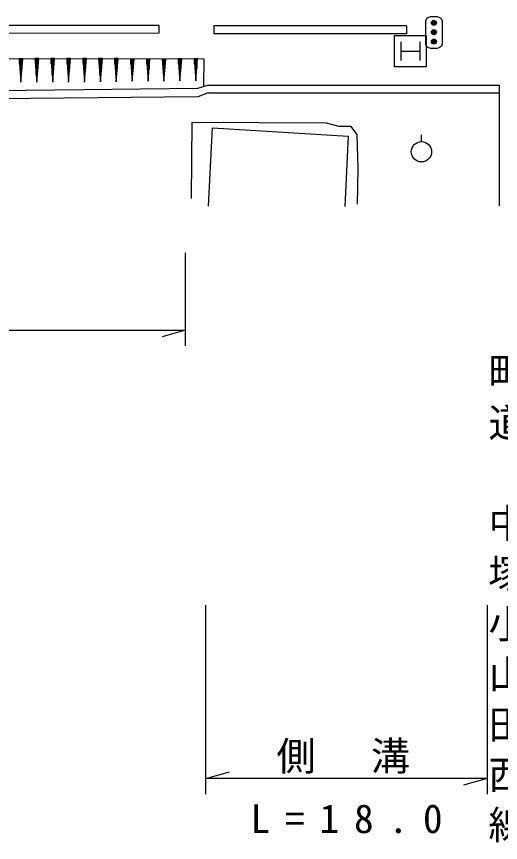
# Model space of a CAD drawing. Units: millimetres, scale not verified. Extents: x 40000 to 680000, y 20000 to 380000.
# Drawn here: x 343151 to 373953, y 234788 to 287386 of the extents above; entities that cross this region are included whole.
import ezdxf

# ---------------------------------------------------------------- set-up
doc = ezdxf.new("R2010")
doc.units = ezdxf.units.MM
doc.header["$LTSCALE"] = 1000
for name, color, linetype, lineweight in [('M-BGD', 7, 'Continuous', 25), ('M-BMK-HTXT', 7, 'Continuous', 13), ('M-BMK-OTRS', 5, 'Continuous', 25), ('M-STR-STR3', 7, 'Continuous', 25), ('M-STR-STRC', 7, 'Continuous', 25)]:
    doc.layers.add(name, color=color, linetype=linetype, lineweight=lineweight)
doc.layers.add('M-STR-HTXT', color=7, linetype='Continuous')
doc.styles.add('@ＭＳ ゴシック', font='')
doc.styles.add('ＭＳ ゴシック', font='')
doc.styles.get('@ＭＳ ゴシック').set_extended_font_data('@MS Gothic')
doc.styles.get('ＭＳ ゴシック').set_extended_font_data('MS Gothic')

msp = doc.modelspace()

# ---------------------------------------------------------------- linework, layer by layer
at = {"layer": 'M-BGD'}
for p, q in [((341914, 284722), (355071, 284684)), ((343312, 284703), (343428, 283203)), ((343552, 284702), (343312, 284703)), ((343341, 284373), (343342, 284673)), ((343372, 284673), (343370, 284043)), ((343399, 283683), (343402, 284673)), ((343428, 283203), (343552, 284702)), ((343432, 284672), (343428, 283352)), ((343459, 283682), (343462, 284672)), ((343492, 284672), (343490, 284042)), ((343521, 284372), (343522, 284672)), ((344324, 284706), (344440, 283206)), ((344564, 284705), (344324, 284706)), ((344353, 284376), (344354, 284676)), ((344384, 284676), (344382, 284046)), ((344411, 283686), (344414, 284676)), ((344440, 283206), (344564, 284705)), ((344444, 284675), (344440, 283355)), ((344471, 283685), (344474, 284675)), ((344504, 284675), (344502, 284045)), ((344533, 284375), (344534, 284675)), ((345336, 284709), (345452, 283209)), ((345576, 284708), (345336, 284709)), ((345365, 284379), (345366, 284679)), ((345396, 284679), (345394, 284049)), ((345423, 283689), (345426, 284679)), ((345452, 283209), (345576, 284708)), ((345456, 284678), (345453, 283358)), ((345483, 283688), (345486, 284678)), ((345516, 284678), (345514, 284048)), ((345545, 284378), (345546, 284678)), ((346349, 284712), (346464, 283211)), ((346589, 284711), (346349, 284712)), ((346377, 284382), (346378, 284682)), ((346408, 284682), (346407, 284052)), ((346435, 283692), (346438, 284682)), ((346464, 283211), (346589, 284711)), ((346468, 284681), (346465, 283361)), ((346495, 283691), (346498, 284681)), ((346528, 284681), (346527, 284051)), ((346558, 284381), (346558, 284681)), ((347361, 284715), (347476, 283214)), ((347601, 284714), (347361, 284715)), ((347390, 284385), (347391, 284685)), ((347420, 284685), (347419, 284055)), ((347448, 283695), (347451, 284684)), ((347476, 283214), (347601, 284714)), ((347480, 284684), (347477, 283364)), ((347508, 283694), (347511, 284684)), ((347540, 284684), (347539, 284054)), ((347570, 284384), (347571, 284684)), ((348373, 284718), (348488, 283218)), ((348613, 284717), (348373, 284718)), ((348402, 284388), (348403, 284688)), ((348433, 284688), (348431, 284058)), ((348460, 283698), (348463, 284688)), ((348488, 283218), (348613, 284717)), ((348493, 284687), (348489, 283368)), ((348520, 283697), (348523, 284687)), ((348553, 284687), (348551, 284057)), ((348582, 284387), (348583, 284687)), ((349385, 284721), (349500, 283221)), ((349625, 284720), (349385, 284721)), ((349414, 284391), (349415, 284691)), ((349445, 284691), (349443, 284061)), ((349472, 283701), (349475, 284690)), ((349500, 283221), (349625, 284720)), ((349505, 284690), (349501, 283371)), ((349532, 283700), (349535, 284690)), ((349565, 284690), (349563, 284060)), ((349594, 284390), (349595, 284690)), ((350405, 284674), (350513, 283273)), ((350629, 284673), (350405, 284674)), ((350432, 284366), (350433, 284646)), ((350461, 284646), (350459, 284058)), ((350486, 283721), (350489, 284645)), ((350513, 283273), (350629, 284673)), ((350517, 284645), (350513, 283413)), ((350542, 283721), (350545, 284645)), ((350573, 284645), (350571, 284057)), ((350600, 284365), (350601, 284645)), ((351417, 284677), (351525, 283276)), ((351641, 284676), (351417, 284677)), ((351444, 284369), (351445, 284649)), ((351473, 284649), (351471, 284061)), ((351498, 283724), (351501, 284648)), ((351525, 283276), (351641, 284676)), ((351529, 284648), (351525, 283416)), ((351554, 283724), (351557, 284648)), ((351585, 284648), (351583, 284060)), ((351612, 284368), (351613, 284648)), ((352429, 284680), (352537, 283279)), ((352653, 284679), (352429, 284680)), ((352456, 284372), (352457, 284652)), ((352485, 284652), (352483, 284064)), ((352510, 283727), (352513, 284651)), ((352537, 283279), (352653, 284679)), ((352541, 284651), (352537, 283419)), ((352566, 283727), (352569, 284651)), ((352597, 284651), (352595, 284063)), ((352624, 284371), (352625, 284651)), ((353441, 284683), (353549, 283282)), ((353665, 284682), (353441, 284683)), ((353468, 284375), (353469, 284655)), ((353497, 284655), (353495, 284067)), ((353522, 283730), (353525, 284654)), ((353549, 283282), (353665, 284682)), ((353553, 284654), (353549, 283422)), ((353578, 283730), (353581, 284654)), ((353609, 284654), (353607, 284066)), ((353636, 284374), (353637, 284654)), ((354453, 284686), (354561, 283285)), ((354677, 284685), (354453, 284686)), ((354480, 284378), (354481, 284658)), ((354509, 284658), (354507, 284070)), ((354534, 283734), (354537, 284657)), ((354561, 283285), (354677, 284685)), ((354565, 284657), (354561, 283425)), ((354590, 283733), (354593, 284657)), ((354621, 284657), (354619, 284069)), ((354648, 284377), (354649, 284657)), ((355071, 284684), (355058, 282935)), ((354694, 282814), (355318, 283022)), ((355318, 283022), (373867, 283022)), ((373867, 283022), (373867, 275339)), ((304185, 282242), (354694, 282814)), ((354284, 275788), (354334, 280665)), ((354334, 280665), (362850, 280616)), ((362850, 280616), (363667, 280393)), ((363667, 280393), (364409, 280393)), ((364409, 280393), (364805, 279873)), ((355360, 275312), (355619, 280290)), ((355619, 280290), (364251, 279772)), ((364805, 279873), (364880, 277719)), ((368921, 279420), (368922, 279862)), ((364251, 279772), (364049, 275283)), ((364880, 277719), (364830, 275442)), ((353915, 266415), (353915, 272347)), ((262855, 267415), (353915, 267415)), ((353915, 267415), (352415, 266995)), ((355197, 237859), (355197, 249900)), ((373107, 249900), (373107, 237859)), ((355197, 238859), (356697, 239279)), ((373107, 238859), (355197, 238859)), ((373107, 238859), (371607, 238439))]:
    msp.add_line(p, q, dxfattribs=at)
msp.add_circle((368922, 278774), 646, dxfattribs=at)
at = {"layer": 'M-BMK-OTRS'}
for p, q in [((355351, 282527), (354701, 282272)), ((355351, 282527), (373867, 282527)), ((354701, 282272), (304185, 281782))]:
    msp.add_line(p, q, dxfattribs=at)
at = {"layer": 'M-STR-STR3'}
for p, q in [((352225, 286816), (308193, 286801)), ((352225, 286316), (352225, 286816)), ((367981, 286791), (355718, 286791)), ((355718, 286791), (355718, 286291)), ((367981, 286791), (367981, 286291)), ((352225, 286316), (308193, 286301)), ((367981, 286291), (355718, 286291))]:
    msp.add_line(p, q, dxfattribs=at)
at = {"layer": 'M-STR-STRC'}
for p, q in [((369198, 287106), (369238, 287226)), ((369238, 287226), (369318, 287306)), ((369318, 287306), (369398, 287346)), ((369398, 287346), (369518, 287386)), ((369518, 287386), (369918, 287386)), ((369918, 287386), (370038, 287346)), ((370038, 287346), (370118, 287306)), ((370118, 287306), (370198, 287226)), ((370198, 287226), (370238, 287106)), ((369198, 285626), (369198, 287106)), ((370238, 287106), (370238, 285626)), ((367217, 284181), (367217, 286181)), ((367217, 286181), (369217, 286181)), ((369217, 286181), (369217, 284181)), ((367617, 285781), (367617, 284581)), ((368817, 285781), (368817, 284581)), ((369238, 285506), (369198, 285626)), ((370238, 285626), (370198, 285506)), ((367617, 285181), (368817, 285181)), ((369318, 285426), (369238, 285506)), ((369398, 285386), (369318, 285426)), ((369518, 285346), (369398, 285386)), ((369918, 285346), (369518, 285346)), ((370038, 285386), (369918, 285346)), ((370118, 285426), (370038, 285386)), ((370198, 285506), (370118, 285426)), ((369217, 284181), (367217, 284181))]:
    msp.add_line(p, q, dxfattribs=at)
for centre, radius in [((369718, 286986), 160), ((369718, 286986), 120), ((369718, 286986), 80), ((369718, 286986), 40), ((369718, 286386), 160), ((369718, 286386), 120), ((369718, 286386), 80), ((369718, 286386), 40), ((369718, 285786), 160), ((369718, 285786), 120), ((369718, 285786), 80), ((369718, 285786), 40)]:
    msp.add_circle(centre, radius, dxfattribs=at)

# ---------------------------------------------------------------- texts
at = {"layer": 'M-BMK-HTXT', "insert": (373251, 265991), "char_height": 1833, "attachment_point": 7, "rotation": 270, "style": '@ＭＳ ゴシック'}
msp.add_mtext('\\T1.28;町道\u3000中塚小山田西線', dxfattribs=at)
at = {"layer": 'M-STR-HTXT', "char_height": 1833, "attachment_point": 7, "style": 'ＭＳ ゴシック'}
for s, insert in [('\\T1.2;側\u3000溝', (359698, 239172)), ('\\T1.76;L=18.0', (358048, 235359))]:
    msp.add_mtext(s, dxfattribs=dict(at, insert=insert))

doc.saveas('drawing.dxf')
